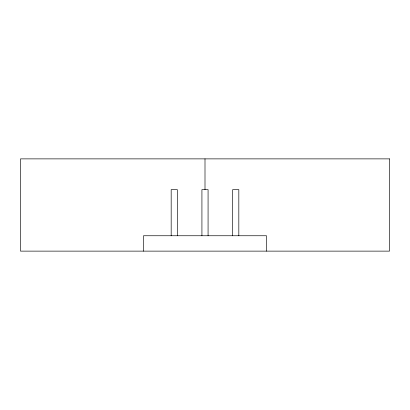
<?xml version="1.0" encoding="UTF-8"?>
<svg xmlns="http://www.w3.org/2000/svg" width="410" height="410" viewBox="0 0 410 410"><rect width="100%" height="100%" fill="white"/><g stroke="black" fill="none" stroke-linecap="round" stroke-linejoin="round"><path stroke-width="0.61" d="M266.5 251.125L266.5 235.75L143.5 235.75L143.5 251.125M238.825 235.75L238.825 189.625L232.675 189.625L232.675 235.75M208.075 235.75L208.075 189.625L201.925 189.625L201.925 235.75M205 158.875L205 189.625M177.325 235.75L177.325 189.625L171.175 189.625L171.175 235.75M389.5 158.875L20.5 158.875L20.5 251.125L389.5 251.125L389.5 158.875"/></g></svg>
